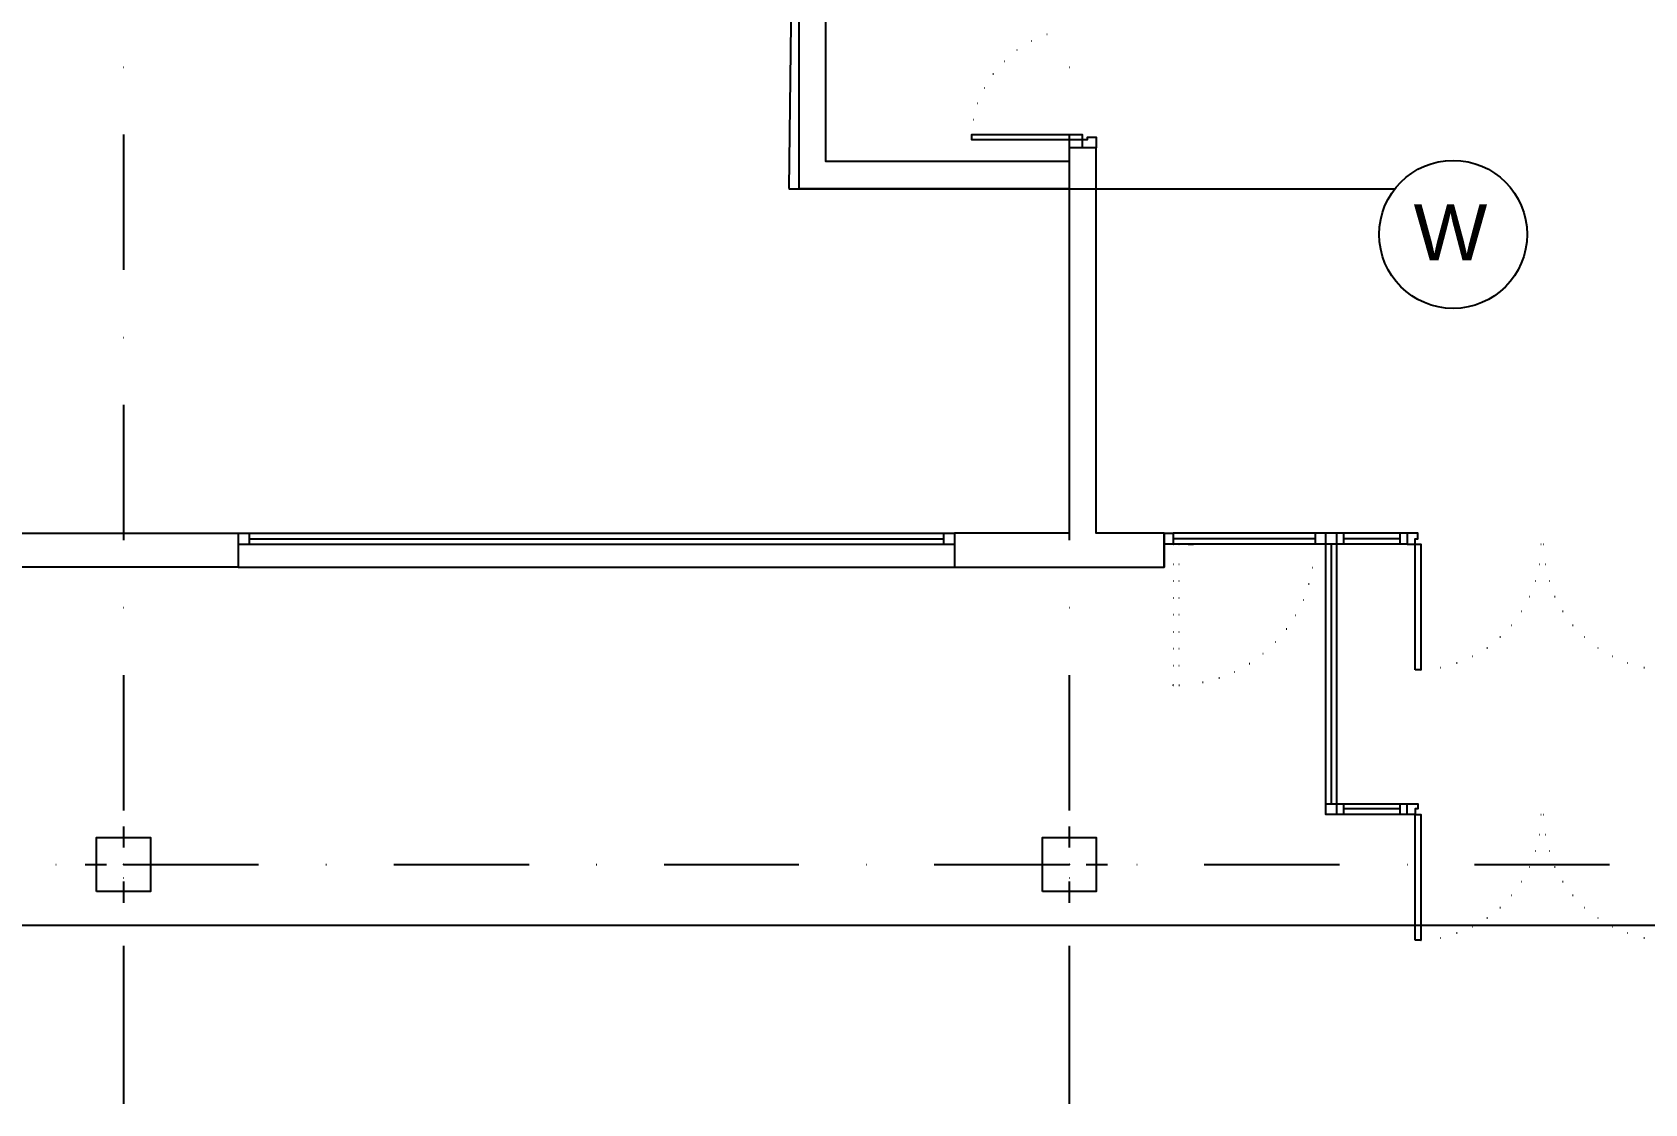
# Model space of a CAD drawing. Header units: millimetres. Extents: x -36361 to 19552, y -12473 to 22835.
# Drawn here: x -19124 to -7004, y -10816 to -2768 of the extents above; entities that cross this region are included whole.
import ezdxf

# ---------------------------------------------------------------- set-up
doc = ezdxf.new("R2010")
doc.units = ezdxf.units.MM
doc.layers.add('cable del wifi', color=7, linetype='Continuous')
doc.layers.add('PDF3_Geometría', color=15, linetype='Continuous', true_color=0x944a4a)
doc.layers.add('PDF_Rellenos sólidos', color=172, linetype='Continuous', true_color=0x0000dd)
doc.styles.get("Standard").update_dxf_attribs({"font": 'arial.ttf'})

msp = doc.modelspace()

# ---------------------------------------------------------------- linework, layer by layer
at = {"layer": 'cable del wifi'}
for p, q in [((-13417, -2318), (-13436, -3942)), ((-13437, -3944), (-8883, -3944))]:
    msp.add_line(p, q, dxfattribs=at)
at = {"layer": 'PDF3_Geometría', "color": 1, "lineweight": 25}
msp.add_lwpolyline([(17562, -9476), (-33113, -9476), (-33113, 11542), (17562, 11542)], close=True, dxfattribs=at)
at = {"layer": 'PDF3_Geometría', "color": 2, "lineweight": 25}
for points in [[(-11330, 4180), (-11330, 2353), (-13362, 2353), (-13362, -3942), (-11330, -3942), (-11330, -6531), (-12193, -6531), (-12193, -6786), (-10617, -6786)], [(-10617, -6531), (-10617, -6786), (-10617, -6531), (-11127, -6531), (-11127, -3637), (-11330, -3637), (-11330, -3739), (-13158, -3739), (-13158, -712), (-13056, -712), (-13056, -593), (-13158, -593), (-13158, 2152), (-11330, 2152)]]:
    msp.add_lwpolyline(points, dxfattribs=at)
at = {"layer": 'PDF3_Geometría', "color": 8, "lineweight": 25, "true_color": 0x7f7f7f}
for points in [[(-11498, -2783), (-11495, -2783)], [(-11723, -2900), (-11720, -2900)], [(-11615, -2831), (-11612, -2831)], [(-18438, -3029), (-18435, -3029)], [(-11819, -2984), (-11816, -2984)], [(-11330, -3029), (-11327, -3029)], [(-11903, -3079), (-11900, -3079)], [(-11969, -3184), (-11966, -3184)], [(-12020, -3301), (-12017, -3301)], [(-12050, -3424), (-12047, -3424)], [(-18438, -3535), (-18438, -4551)], [(-12065, -3574), (-12062, -3574)], [(-11330, -3535), (-11330, -4551)], [(-18438, -5060), (-18435, -5060)], [(-11330, -5060), (-11327, -5060)], [(-18438, -5566), (-18438, -6582)], [(-11330, -5566), (-11330, -6582)], [(-18438, -7088), (-18435, -7088)], [(-11330, -7088), (-11327, -7088)], [(-18438, -7598), (-18438, -8614)], [(-11330, -7598), (-11330, -8614)], [(-18438, -8733), (-18438, -8892)], [(-11330, -8733), (-11330, -8892)], [(-18947, -9018), (-18944, -9018)], [(-18725, -9018), (-18566, -9018)], [(-18438, -9018), (-18435, -9018), (-18438, -9018), (-17422, -9018)], [(-18312, -9018), (-18150, -9018)], [(-16916, -9018), (-16913, -9018)], [(-16406, -9018), (-15390, -9018)], [(-14884, -9018), (-14881, -9018)], [(-14375, -9018), (-13362, -9018)], [(-12853, -9018), (-12850, -9018)], [(-12346, -9018), (-11330, -9018), (-11327, -9018), (-11330, -9018)], [(-11618, -9018), (-11456, -9018)], [(-11202, -9018), (-11043, -9018)], [(-10821, -9018), (-10818, -9018)], [(-10315, -9018), (-9299, -9018)], [(-8790, -9018), (-8787, -9018)], [(-8283, -9018), (-7268, -9018)], [(-18438, -9120), (-18435, -9120)], [(-18438, -9147), (-18438, -9306)], [(-11330, -9120), (-11327, -9120)], [(-11330, -9147), (-11330, -9306)], [(-18438, -9629), (-18438, -10816)], [(-11330, -9629), (-11330, -10816)]]:
    msp.add_lwpolyline(points, dxfattribs=at)
at = {"layer": 'PDF3_Geometría', "color": 3, "lineweight": 25}
for points in [[(-11229, -3574), (-11229, -3538), (-12065, -3538), (-12065, -3574)], [(-8730, -7556), (-8730, -6612), (-8688, -6612), (-8688, -7556)], [(-10545, -7673), (-10548, -7673)], [(-8730, -9587), (-8730, -8644), (-8688, -8644), (-8688, -9587)]]:
    msp.add_lwpolyline(points, close=True, dxfattribs=at)
for points in [[(-11229, -3637), (-11229, -3574), (-11193, -3574), (-11193, -3556), (-11127, -3556), (-11127, -3637)], [(-17575, -6531), (-12193, -6531)], [(-17494, -6531), (-17494, -6612)], [(-12274, -6531), (-12274, -6612)], [(-10617, -6531), (-10548, -6531), (-10548, -6612), (-10545, -6612)], [(-9482, -6531), (-10548, -6531)], [(-8790, -6531), (-8790, -6612), (-8730, -6612), (-8730, -6573), (-8709, -6573), (-8709, -6531), (-9482, -6531), (-9482, -6612), (-9485, -6612)], [(-9401, -8563), (-8709, -8563), (-8709, -8602), (-8730, -8602), (-8730, -8644), (-8790, -8644), (-9401, -8644), (-9401, -6531)], [(-9320, -6531), (-9320, -8644)], [(-9269, -6531), (-9269, -6612)], [(-8841, -6612), (-8841, -6531)], [(-17575, -6612), (-12193, -6612)], [(-17494, -6573), (-12274, -6573)], [(-8790, -6612), (-10617, -6612)], [(-9482, -6573), (-10548, -6573)], [(-10507, -6612), (-10504, -6612)], [(-10435, -6612), (-10396, -6612)], [(-9359, -8563), (-9359, -6612)], [(-8841, -6573), (-9269, -6573)], [(-7786, -6612), (-7783, -6612)], [(-7765, -6612), (-7762, -6612)], [(-17575, -6786), (-12193, -6786)], [(-10548, -6762), (-10545, -6762)], [(-10507, -6762), (-10504, -6762)], [(-7798, -6762), (-7795, -6762)], [(-7753, -6762), (-7750, -6762)], [(-10548, -6888), (-10545, -6888)], [(-10507, -6888), (-10504, -6888)], [(-9503, -6789), (-9500, -6789)], [(-7825, -6888), (-7822, -6888)], [(-7723, -6888), (-7720, -6888)], [(-10548, -7017), (-10545, -7017)], [(-10507, -7017), (-10504, -7017)], [(-9530, -6912), (-9527, -6912)], [(-7870, -7005), (-7867, -7005)], [(-7681, -7005), (-7678, -7005)], [(-10548, -7142), (-10545, -7142)], [(-10507, -7142), (-10504, -7142)], [(-9629, -7145), (-9626, -7145)], [(-9572, -7032), (-9569, -7032)], [(-7930, -7115), (-7927, -7115)], [(-7621, -7115), (-7618, -7115)], [(-10548, -7271), (-10545, -7271)], [(-10507, -7271), (-10504, -7271)], [(-9698, -7250), (-9695, -7250)], [(-8005, -7220), (-8002, -7220)], [(-7546, -7220), (-7543, -7220)], [(-9781, -7346), (-9778, -7346)], [(-8190, -7391), (-8187, -7391)], [(-8092, -7310), (-8089, -7310)], [(-7456, -7310), (-7453, -7310)], [(-7357, -7391), (-7354, -7391)], [(-10548, -7397), (-10545, -7397)], [(-10507, -7397), (-10504, -7397)], [(-9976, -7508), (-9973, -7508)], [(-9874, -7433), (-9871, -7433)], [(-8418, -7505), (-8415, -7505)], [(-8301, -7454), (-8298, -7454)], [(-7250, -7454), (-7247, -7454)], [(-7133, -7505), (-7130, -7505)], [(-10548, -7523), (-10545, -7523)], [(-10507, -7523), (-10504, -7523)], [(-10204, -7616), (-10201, -7616)], [(-10087, -7571), (-10084, -7571)], [(-8688, -7556), (-8685, -7556)], [(-8541, -7538), (-8538, -7538)], [(-7010, -7538), (-7007, -7538)], [(-10507, -7673), (-10504, -7673), (-10501, -7673)], [(-10327, -7649), (-10324, -7649)], [(-9269, -8563), (-9269, -8644)], [(-8841, -8602), (-9269, -8602)], [(-8841, -8644), (-8841, -8563)], [(-8790, -8644), (-8790, -8563)], [(-7786, -8644), (-7783, -8644)], [(-7765, -8644), (-7762, -8644)], [(-7798, -8793), (-7795, -8793)], [(-7753, -8793), (-7750, -8793)], [(-7825, -8916), (-7822, -8916)], [(-7723, -8916), (-7720, -8916)], [(-7870, -9036), (-7867, -9036)], [(-7681, -9036), (-7678, -9036)], [(-7930, -9147), (-7927, -9147)], [(-7621, -9147), (-7618, -9147)], [(-8005, -9249), (-8002, -9249)], [(-7546, -9249), (-7543, -9249)], [(-8190, -9420), (-8187, -9420)], [(-8092, -9342), (-8089, -9342)], [(-7456, -9342), (-7453, -9342)], [(-7357, -9420), (-7354, -9420)], [(-8541, -9569), (-8538, -9569)], [(-8418, -9533), (-8415, -9533)], [(-8301, -9485), (-8298, -9485)], [(-7250, -9485), (-7247, -9485)], [(-7133, -9533), (-7130, -9533)], [(-7010, -9569), (-7007, -9569)], [(-8688, -9587), (-8685, -9587)]]:
    msp.add_lwpolyline(points, dxfattribs=at)
at = {"layer": 'PDF3_Geometría', "color": 2, "lineweight": 25}
msp.add_lwpolyline([(-19301, -6786), (-19301, -6531), (-17575, -6531), (-17575, -6786)], close=True, dxfattribs=at)
at = {"layer": 'PDF3_Geometría', "color": 7, "lineweight": 25}
for points in [[(-18641, -9222), (-18641, -8817), (-18234, -8817), (-18234, -9222)], [(-11531, -9222), (-11531, -8817), (-11127, -8817), (-11127, -9222)]]:
    msp.add_lwpolyline(points, close=True, dxfattribs=at)
at = {"layer": 'PDF_Rellenos sólidos'}
msp.add_circle((-8444, -4286), 556, dxfattribs=at)

# ---------------------------------------------------------------- texts
at = {"layer": 'PDF_Rellenos sólidos', "insert": (-8741, -4061), "char_height": 420, "width": 30.03, "attachment_point": 1}
msp.add_mtext('W', dxfattribs=at)

doc.saveas('drawing.dxf')
